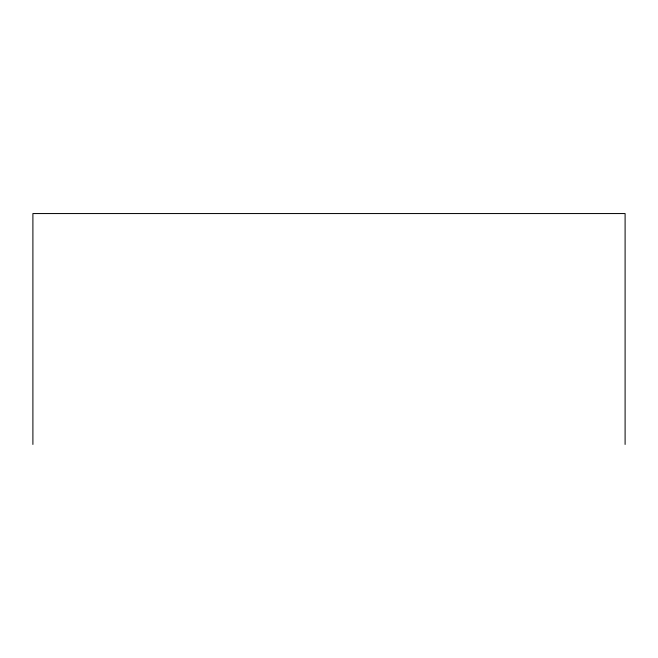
<?xml version="1.0" encoding="UTF-8"?>
<svg xmlns="http://www.w3.org/2000/svg" width="658" height="658" viewBox="0 0 658 658"><rect width="100%" height="100%" fill="white"/><g stroke="black" fill="none" stroke-linecap="round" stroke-linejoin="round"><path stroke-width="0.99" d="M625.1 444.446L625.1 213.554L32.9 213.554L32.9 444.446"/></g></svg>
